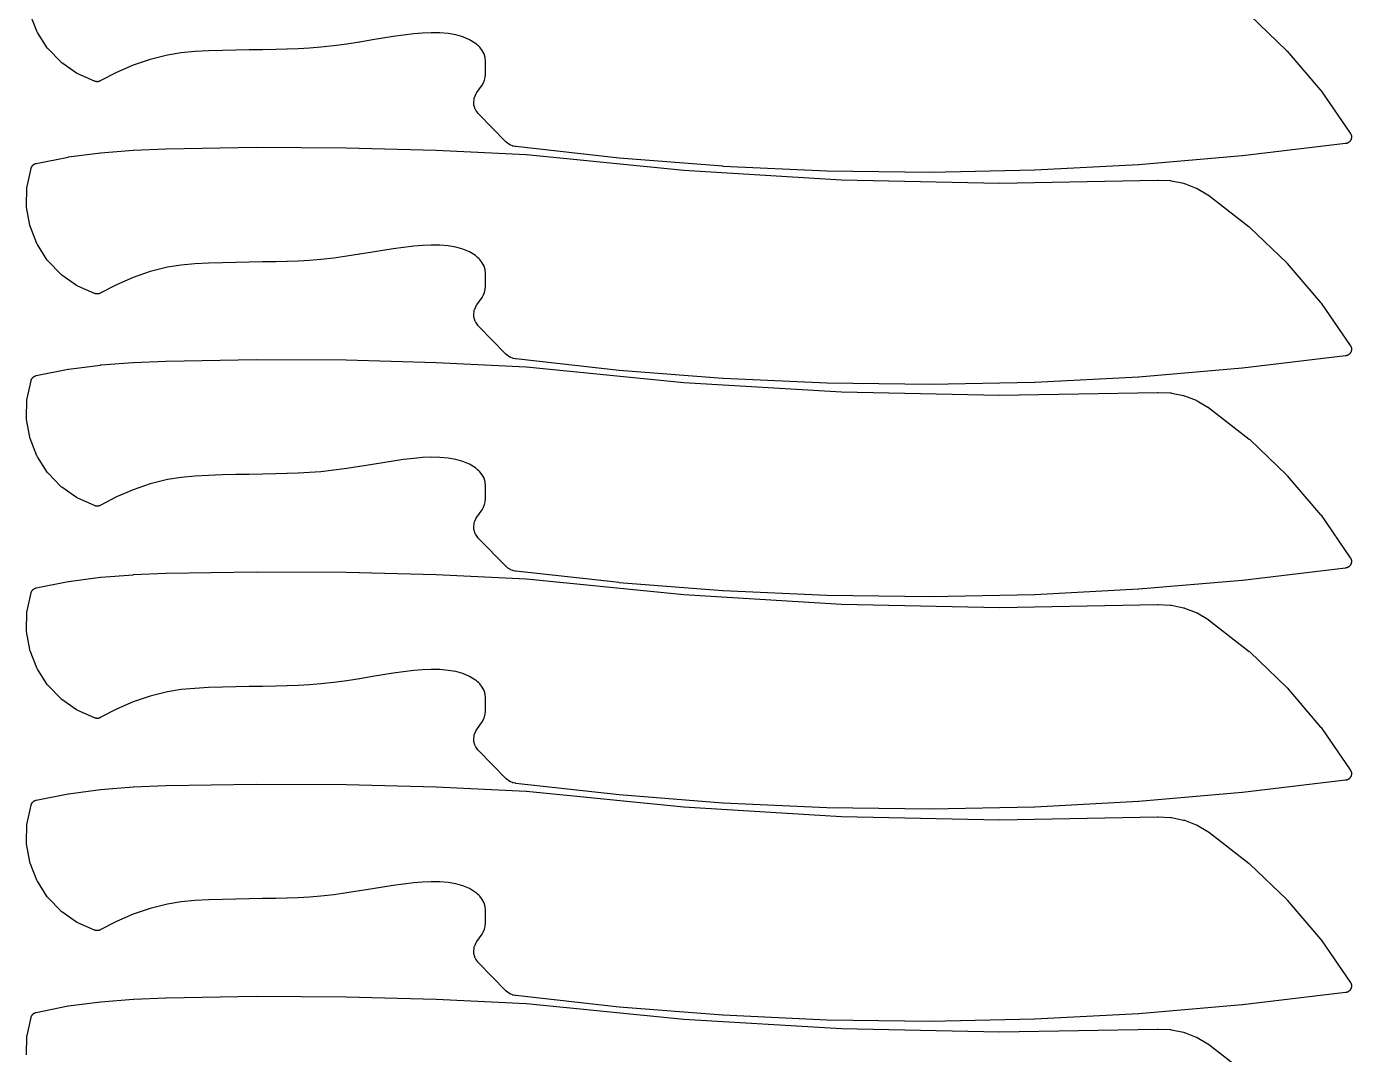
# Model space of a CAD drawing. Header units: metres. Extents: x 0 to 3000, y 0 to 1240.
# Drawn here: x 798.9 to 1198.3, y 310 to 620 of the extents above; entities that cross this region are included whole.
import ezdxf

# ---------------------------------------------------------------- set-up
doc = ezdxf.new("R2010")
doc.units = ezdxf.units.M

msp = doc.modelspace()

# ---------------------------------------------------------------- linework, layer by layer
at = {"color": 1}
for points in [[(1167.58, 623.41), (1178.77, 612.7), (1178.91, 612.55), (1188.96, 600.76), (1189.08, 600.6), (1197.91, 587.82), (1197.96, 587.74), (1198.01, 587.66), (1198.01, 587.65), (1198.01, 587.65), (1198.06, 587.57), (1198.1, 587.48), (1198.1, 587.48), (1198.1, 587.47), (1198.13, 587.39), (1198.17, 587.3), (1198.17, 587.29), (1198.17, 587.29), (1198.19, 587.2), (1198.22, 587.11), (1198.22, 587.1), (1198.22, 587.1), (1198.24, 587.01), (1198.25, 586.92), (1198.25, 586.91), (1198.25, 586.91), (1198.26, 586.81), (1198.26, 586.72), (1198.26, 586.71), (1198.26, 586.71), (1198.26, 586.62), (1198.26, 586.52), (1198.26, 586.52), (1198.26, 586.51), (1198.25, 586.42), (1198.23, 586.33), (1198.23, 586.32), (1198.23, 586.32), (1198.21, 586.23), (1198.19, 586.14), (1198.19, 586.13), (1198.19, 586.13), (1198.16, 586.04), (1198.13, 585.95), (1198.13, 585.95), (1198.12, 585.94), (1198.09, 585.86), (1198.05, 585.77), (1198.05, 585.77), (1198.04, 585.76), (1198, 585.68), (1197.95, 585.6), (1197.95, 585.6), (1197.94, 585.59), (1197.89, 585.52), (1197.84, 585.44), (1197.83, 585.44), (1197.83, 585.43), (1197.77, 585.36), (1197.71, 585.29), (1197.7, 585.29), (1197.7, 585.29), (1197.63, 585.22), (1197.57, 585.16), (1197.56, 585.16), (1197.56, 585.15), (1197.48, 585.1), (1197.41, 585.04), (1197.41, 585.04), (1197.4, 585.03), (1197.32, 584.98), (1197.24, 584.93), (1197.24, 584.93), (1197.23, 584.93), (1197.15, 584.89), (1197.07, 584.85), (1197.06, 584.85), (1197.06, 584.84), (1196.97, 584.81), (1196.88, 584.78), (1196.88, 584.78), (1196.87, 584.77), (1196.78, 584.75), (1196.7, 584.73), (1196.69, 584.72), (1196.69, 584.72), (1196.59, 584.71), (1196.5, 584.69), (1165.39, 580.98), (1165.33, 580.98), (1134.14, 578.29), (1134.08, 578.29), (1102.83, 576.63), (1102.77, 576.63), (1071.5, 576), (1071.43, 576), (1040.16, 576.4), (1040.09, 576.4), (1008.84, 577.82), (1008.77, 577.83), (977.57, 580.28), (977.5, 580.29), (946.37, 583.77), (946.37, 583.77), (946.36, 583.77), (946.27, 583.78), (946.17, 583.8), (946.17, 583.8), (946.17, 583.8), (945.68, 583.9), (945.52, 583.94), (945.36, 584), (944.9, 584.18), (944.75, 584.25), (944.6, 584.33), (944.18, 584.59), (944.04, 584.68), (943.91, 584.78), (943.53, 585.11), (943.47, 585.17), (943.41, 585.22), (935.13, 593.65), (935.08, 593.71), (935.02, 593.76), (935.02, 593.76), (935.01, 593.78), (935, 593.79), (934.95, 593.86), (934.91, 593.92), (934.31, 594.79), (934.22, 594.94), (934.14, 595.1), (934.07, 595.26), (934.02, 595.43), (933.77, 596.42), (933.72, 596.64), (933.71, 596.87), (933.71, 597.1), (933.81, 598.12), (933.83, 598.29), (933.87, 598.47), (933.93, 598.63), (933.99, 598.79), (934.44, 599.75), (934.48, 599.82), (934.52, 599.89), (934.53, 599.9), (934.54, 599.92), (934.58, 599.99), (934.62, 600.05), (936.2, 602.27), (936.67, 603.05), (936.99, 603.83), (937.18, 604.65), (937.25, 605.56), (937.25, 609.43), (937.13, 610.68), (936.81, 611.77), (936.28, 612.78), (935.52, 613.75), (935.24, 614.03), (934.89, 614.35), (934.54, 614.65), (934.23, 614.9), (932.41, 616.02), (930.43, 616.85), (928.28, 617.45), (926.04, 617.84), (923.47, 618.06), (920.9, 618.09), (918.3, 617.98), (915.68, 617.75), (912.56, 617.39), (909.44, 616.96), (906.31, 616.47), (903.17, 615.96), (899.33, 615.32), (899.32, 615.32), (895.47, 614.71), (895.44, 614.71), (891.59, 614.17), (891.54, 614.17), (887.67, 613.74), (887.61, 613.73), (884.25, 613.47), (884.2, 613.46), (880.84, 613.28), (880.8, 613.28), (877.43, 613.16), (877.41, 613.16), (874.04, 613.08), (874.03, 613.08), (870.02, 613), (870.02, 613), (866.02, 612.93), (862.02, 612.86), (858.02, 612.77), (853.8, 612.65), (849.62, 612.42), (845.49, 612.02), (841.45, 611.38), (836.2, 610.08), (831.06, 608.3), (826.05, 606.12), (821.15, 603.58), (821.14, 603.57), (821.14, 603.57), (821.05, 603.53), (820.97, 603.5), (820.96, 603.49), (820.96, 603.49), (820.87, 603.46), (820.78, 603.43), (820.78, 603.43), (820.77, 603.43), (820.68, 603.41), (820.59, 603.39), (820.58, 603.39), (820.58, 603.38), (820.49, 603.37), (820.4, 603.36), (820.39, 603.36), (820.38, 603.36), (820.29, 603.36), (820.2, 603.35), (820.19, 603.35), (820.19, 603.35), (820.1, 603.36), (820, 603.37), (820, 603.37), (819.99, 603.37), (819.9, 603.38), (819.81, 603.4), (819.8, 603.4), (819.8, 603.4), (819.71, 603.42), (819.62, 603.45), (819.62, 603.45), (819.61, 603.45), (819.52, 603.48), (819.44, 603.51), (819.43, 603.52), (819.43, 603.52), (814.35, 605.73), (814.18, 605.82), (814.01, 605.92), (809.51, 609.05), (809.35, 609.17), (809.21, 609.31), (805.41, 613.26), (805.28, 613.41), (805.16, 613.57), (802.18, 618.23), (802.08, 618.4), (802, 618.58), (799.99, 623.74)], [(798.91, 309.91), (799.03, 315.39), (799.05, 315.59), (799.08, 315.78), (800.29, 321.18), (800.31, 321.26), (800.32, 321.33), (800.33, 321.35), (800.34, 321.37), (800.36, 321.44), (800.39, 321.51), (800.4, 321.53), (800.41, 321.56), (800.44, 321.62), (800.47, 321.69), (800.49, 321.71), (800.5, 321.73), (800.54, 321.79), (800.57, 321.86), (800.59, 321.88), (800.6, 321.9), (800.65, 321.96), (800.69, 322.02), (800.71, 322.03), (800.72, 322.05), (800.77, 322.11), (800.82, 322.16), (800.84, 322.18), (800.86, 322.2), (800.91, 322.24), (800.97, 322.29), (800.99, 322.31), (801.01, 322.32), (801.07, 322.37), (801.13, 322.41), (801.15, 322.42), (801.17, 322.44), (801.23, 322.47), (801.29, 322.51), (801.32, 322.52), (801.34, 322.53), (801.4, 322.56), (801.47, 322.6), (801.49, 322.6), (801.52, 322.61), (801.59, 322.64), (801.66, 322.66), (801.68, 322.67), (801.7, 322.68), (801.77, 322.69), (801.85, 322.71), (811.44, 324.63), (811.58, 324.65), (821.24, 325.92), (821.34, 325.93), (831.07, 326.69), (831.15, 326.7), (840.94, 327.1), (840.97, 327.1), (840.99, 327.1), (868.09, 327.57), (868.13, 327.57), (895.24, 327.44), (895.28, 327.44), (922.37, 326.72), (922.41, 326.72), (949.49, 325.41), (949.54, 325.41), (949.59, 325.41), (997.03, 320.67), (1044.56, 317.8), (1092.17, 316.8), (1139.83, 317.67), (1139.89, 317.67), (1139.95, 317.67), (1143.69, 317.51), (1143.86, 317.49), (1144.02, 317.47), (1147.65, 316.71), (1147.81, 316.67), (1147.96, 316.62), (1151.43, 315.28), (1151.58, 315.21), (1151.73, 315.14), (1154.96, 313.25), (1154.98, 313.23), (1155.01, 313.21), (1155.07, 313.17), (1155.12, 313.14), (1155.15, 313.12), (1155.17, 313.1), (1167.42, 303.55)]]:
    msp.add_lwpolyline(points, dxfattribs=at)
for points in [[(935.02, 529.76), (935.01, 529.78), (935, 529.79), (934.95, 529.86), (934.91, 529.92), (934.31, 530.79), (934.22, 530.94), (934.14, 531.1), (934.07, 531.26), (934.02, 531.43), (933.77, 532.42), (933.72, 532.64), (933.71, 532.87), (933.71, 533.1), (933.81, 534.12), (933.83, 534.29), (933.87, 534.47), (933.93, 534.63), (933.99, 534.79), (934.44, 535.75), (934.48, 535.82), (934.52, 535.89), (934.53, 535.9), (934.54, 535.92), (934.58, 535.99), (934.62, 536.05), (936.2, 538.27), (936.67, 539.05), (936.99, 539.83), (937.18, 540.65), (937.25, 541.56), (937.25, 545.43), (937.13, 546.68), (936.81, 547.77), (936.28, 548.78), (935.52, 549.75), (935.24, 550.03), (934.89, 550.35), (934.54, 550.65), (934.23, 550.9), (932.41, 552.02), (930.43, 552.85), (928.28, 553.45), (926.04, 553.84), (923.47, 554.06), (920.9, 554.09), (918.3, 553.98), (915.68, 553.75), (912.56, 553.39), (909.44, 552.96), (906.31, 552.47), (903.17, 551.96), (899.33, 551.32), (899.32, 551.32), (895.47, 550.71), (895.44, 550.71), (891.59, 550.17), (891.54, 550.17), (887.67, 549.74), (887.61, 549.73), (884.25, 549.47), (884.2, 549.46), (880.84, 549.28), (880.8, 549.28), (877.43, 549.16), (877.41, 549.16), (874.04, 549.08), (874.03, 549.08), (870.02, 549), (870.02, 549), (866.02, 548.93), (862.02, 548.86), (858.02, 548.77), (853.8, 548.65), (849.62, 548.42), (845.49, 548.02), (841.45, 547.38), (836.2, 546.08), (831.06, 544.3), (826.05, 542.12), (821.15, 539.58), (821.14, 539.57), (821.14, 539.57), (821.05, 539.53), (820.97, 539.5), (820.96, 539.49), (820.96, 539.49), (820.87, 539.46), (820.78, 539.43), (820.78, 539.43), (820.77, 539.43), (820.68, 539.41), (820.59, 539.39), (820.58, 539.39), (820.58, 539.38), (820.49, 539.37), (820.4, 539.36), (820.39, 539.36), (820.38, 539.36), (820.29, 539.36), (820.2, 539.35), (820.19, 539.35), (820.19, 539.35), (820.1, 539.36), (820, 539.37), (820, 539.37), (819.99, 539.37), (819.9, 539.38), (819.81, 539.4), (819.8, 539.4), (819.8, 539.4), (819.71, 539.42), (819.62, 539.45), (819.62, 539.45), (819.61, 539.45), (819.52, 539.48), (819.44, 539.51), (819.43, 539.52), (819.43, 539.52), (814.35, 541.73), (814.18, 541.82), (814.01, 541.92), (809.51, 545.05), (809.35, 545.17), (809.21, 545.31), (805.41, 549.26), (805.28, 549.41), (805.16, 549.57), (802.18, 554.23), (802.08, 554.4), (802, 554.58), (799.99, 559.74), (799.93, 559.93), (799.89, 560.12), (798.94, 565.52), (798.91, 565.71), (798.91, 565.91), (799.03, 571.39), (799.05, 571.59), (799.08, 571.78), (800.29, 577.18), (800.31, 577.26), (800.32, 577.33), (800.33, 577.35), (800.34, 577.37), (800.36, 577.44), (800.39, 577.51), (800.4, 577.53), (800.41, 577.56), (800.44, 577.62), (800.47, 577.69), (800.49, 577.71), (800.5, 577.73), (800.54, 577.79), (800.57, 577.86), (800.59, 577.88), (800.6, 577.9), (800.65, 577.96), (800.69, 578.02), (800.71, 578.03), (800.72, 578.05), (800.77, 578.11), (800.82, 578.16), (800.84, 578.18), (800.86, 578.2), (800.91, 578.24), (800.97, 578.29), (800.99, 578.31), (801.01, 578.32), (801.07, 578.37), (801.13, 578.41), (801.15, 578.42), (801.17, 578.44), (801.23, 578.47), (801.29, 578.51), (801.32, 578.52), (801.34, 578.53), (801.4, 578.56), (801.47, 578.6), (801.49, 578.6), (801.52, 578.61), (801.59, 578.64), (801.66, 578.66), (801.68, 578.67), (801.7, 578.68), (801.77, 578.69), (801.85, 578.71), (811.44, 580.63), (811.58, 580.65), (821.24, 581.92), (821.34, 581.93), (831.07, 582.69), (831.15, 582.7), (840.94, 583.1), (840.97, 583.1), (840.99, 583.1), (868.09, 583.57), (868.13, 583.57), (895.24, 583.44), (895.28, 583.44), (922.37, 582.72), (922.41, 582.72), (949.49, 581.41), (949.54, 581.41), (949.59, 581.41), (997.03, 576.67), (1044.56, 573.8), (1092.17, 572.8), (1139.83, 573.67), (1139.89, 573.67), (1139.95, 573.67), (1143.69, 573.51), (1143.86, 573.49), (1144.02, 573.47), (1147.65, 572.71), (1147.81, 572.67), (1147.96, 572.62), (1151.43, 571.28), (1151.58, 571.21), (1151.73, 571.14), (1154.96, 569.25), (1154.98, 569.23), (1155.01, 569.21), (1155.07, 569.17), (1155.12, 569.14), (1155.15, 569.12), (1155.17, 569.1), (1167.42, 559.55), (1167.58, 559.41), (1178.77, 548.7), (1178.91, 548.55), (1188.96, 536.76), (1189.08, 536.6), (1197.91, 523.82), (1197.96, 523.74), (1198.01, 523.66), (1198.01, 523.65), (1198.01, 523.65), (1198.06, 523.57), (1198.1, 523.48), (1198.1, 523.48), (1198.1, 523.47), (1198.13, 523.39), (1198.17, 523.3), (1198.17, 523.29), (1198.17, 523.29), (1198.19, 523.2), (1198.22, 523.11), (1198.22, 523.1), (1198.22, 523.1), (1198.24, 523.01), (1198.25, 522.92), (1198.25, 522.91), (1198.25, 522.91), (1198.26, 522.81), (1198.26, 522.72), (1198.26, 522.71), (1198.26, 522.71), (1198.26, 522.62), (1198.26, 522.52), (1198.26, 522.52), (1198.26, 522.51), (1198.25, 522.42), (1198.23, 522.33), (1198.23, 522.32), (1198.23, 522.32), (1198.21, 522.23), (1198.19, 522.14), (1198.19, 522.13), (1198.19, 522.13), (1198.16, 522.04), (1198.13, 521.95), (1198.13, 521.95), (1198.12, 521.94), (1198.09, 521.86), (1198.05, 521.77), (1198.05, 521.77), (1198.04, 521.76), (1198, 521.68), (1197.95, 521.6), (1197.95, 521.6), (1197.94, 521.59), (1197.89, 521.52), (1197.84, 521.44), (1197.83, 521.44), (1197.83, 521.43), (1197.77, 521.36), (1197.71, 521.29), (1197.7, 521.29), (1197.7, 521.29), (1197.63, 521.22), (1197.57, 521.16), (1197.56, 521.16), (1197.56, 521.15), (1197.48, 521.1), (1197.41, 521.04), (1197.41, 521.04), (1197.4, 521.03), (1197.32, 520.98), (1197.24, 520.93), (1197.24, 520.93), (1197.23, 520.93), (1197.15, 520.89), (1197.07, 520.85), (1197.06, 520.85), (1197.06, 520.84), (1196.97, 520.81), (1196.88, 520.78), (1196.88, 520.78), (1196.87, 520.77), (1196.78, 520.75), (1196.7, 520.73), (1196.69, 520.72), (1196.69, 520.72), (1196.59, 520.71), (1196.5, 520.69), (1165.39, 516.98), (1165.33, 516.98), (1134.14, 514.29), (1134.08, 514.29), (1102.83, 512.63), (1102.77, 512.63), (1071.5, 512), (1071.43, 512), (1040.16, 512.4), (1040.09, 512.4), (1008.84, 513.82), (1008.77, 513.83), (977.57, 516.28), (977.5, 516.29), (946.37, 519.77), (946.37, 519.77), (946.36, 519.77), (946.27, 519.78), (946.17, 519.8), (946.17, 519.8), (946.17, 519.8), (945.68, 519.9), (945.52, 519.94), (945.36, 520), (944.9, 520.18), (944.75, 520.25), (944.6, 520.33), (944.18, 520.59), (944.04, 520.68), (943.91, 520.78), (943.53, 521.11), (943.47, 521.17), (943.41, 521.22), (935.13, 529.65), (935.08, 529.71), (935.02, 529.76)], [(935.02, 465.76), (935.01, 465.78), (935, 465.79), (934.95, 465.86), (934.91, 465.92), (934.31, 466.79), (934.22, 466.94), (934.14, 467.1), (934.07, 467.26), (934.02, 467.43), (933.77, 468.42), (933.72, 468.64), (933.71, 468.87), (933.71, 469.1), (933.81, 470.12), (933.83, 470.29), (933.87, 470.47), (933.93, 470.63), (933.99, 470.79), (934.44, 471.75), (934.48, 471.82), (934.52, 471.89), (934.53, 471.9), (934.54, 471.92), (934.58, 471.99), (934.62, 472.05), (936.2, 474.27), (936.67, 475.05), (936.99, 475.83), (937.18, 476.65), (937.25, 477.56), (937.25, 481.43), (937.13, 482.68), (936.81, 483.77), (936.28, 484.78), (935.52, 485.75), (935.24, 486.03), (934.89, 486.35), (934.54, 486.65), (934.23, 486.9), (932.41, 488.02), (930.43, 488.85), (928.28, 489.45), (926.04, 489.84), (923.47, 490.06), (920.9, 490.09), (918.3, 489.98), (915.68, 489.75), (912.56, 489.39), (909.44, 488.96), (906.31, 488.47), (903.17, 487.96), (899.33, 487.32), (899.32, 487.32), (895.47, 486.71), (895.44, 486.71), (891.59, 486.17), (891.54, 486.17), (887.67, 485.74), (887.61, 485.73), (884.25, 485.47), (884.2, 485.46), (880.84, 485.28), (880.8, 485.28), (877.43, 485.16), (877.41, 485.16), (874.04, 485.08), (874.03, 485.08), (870.02, 485), (870.02, 485), (866.02, 484.93), (862.02, 484.86), (858.02, 484.77), (853.8, 484.65), (849.62, 484.42), (845.49, 484.02), (841.45, 483.38), (836.2, 482.08), (831.06, 480.3), (826.05, 478.12), (821.15, 475.58), (821.14, 475.57), (821.14, 475.57), (821.05, 475.53), (820.97, 475.5), (820.96, 475.49), (820.96, 475.49), (820.87, 475.46), (820.78, 475.43), (820.78, 475.43), (820.77, 475.43), (820.68, 475.41), (820.59, 475.39), (820.58, 475.39), (820.58, 475.38), (820.49, 475.37), (820.4, 475.36), (820.39, 475.36), (820.38, 475.36), (820.29, 475.36), (820.2, 475.35), (820.19, 475.35), (820.19, 475.35), (820.1, 475.36), (820, 475.37), (820, 475.37), (819.99, 475.37), (819.9, 475.38), (819.81, 475.4), (819.8, 475.4), (819.8, 475.4), (819.71, 475.42), (819.62, 475.45), (819.62, 475.45), (819.61, 475.45), (819.52, 475.48), (819.44, 475.51), (819.43, 475.52), (819.43, 475.52), (814.35, 477.73), (814.18, 477.82), (814.01, 477.92), (809.51, 481.05), (809.35, 481.17), (809.21, 481.31), (805.41, 485.26), (805.28, 485.41), (805.16, 485.57), (802.18, 490.23), (802.08, 490.4), (802, 490.58), (799.99, 495.74), (799.93, 495.93), (799.89, 496.12), (798.94, 501.52), (798.91, 501.71), (798.91, 501.91), (799.03, 507.39), (799.05, 507.59), (799.08, 507.78), (800.29, 513.18), (800.31, 513.26), (800.32, 513.33), (800.33, 513.35), (800.34, 513.37), (800.36, 513.44), (800.39, 513.51), (800.4, 513.53), (800.41, 513.56), (800.44, 513.62), (800.47, 513.69), (800.49, 513.71), (800.5, 513.73), (800.54, 513.79), (800.57, 513.86), (800.59, 513.88), (800.6, 513.9), (800.65, 513.96), (800.69, 514.02), (800.71, 514.03), (800.72, 514.05), (800.77, 514.11), (800.82, 514.16), (800.84, 514.18), (800.86, 514.2), (800.91, 514.24), (800.97, 514.29), (800.99, 514.31), (801.01, 514.32), (801.07, 514.37), (801.13, 514.41), (801.15, 514.42), (801.17, 514.44), (801.23, 514.47), (801.29, 514.51), (801.32, 514.52), (801.34, 514.53), (801.4, 514.56), (801.47, 514.6), (801.49, 514.6), (801.52, 514.61), (801.59, 514.64), (801.66, 514.66), (801.68, 514.67), (801.7, 514.68), (801.77, 514.69), (801.85, 514.71), (811.44, 516.63), (811.58, 516.65), (821.24, 517.92), (821.34, 517.93), (831.07, 518.69), (831.15, 518.7), (840.94, 519.1), (840.97, 519.1), (840.99, 519.1), (868.09, 519.57), (868.13, 519.57), (895.24, 519.44), (895.28, 519.44), (922.37, 518.72), (922.41, 518.72), (949.49, 517.41), (949.54, 517.41), (949.59, 517.41), (997.03, 512.67), (1044.56, 509.8), (1092.17, 508.8), (1139.83, 509.67), (1139.89, 509.67), (1139.95, 509.67), (1143.69, 509.51), (1143.86, 509.49), (1144.02, 509.47), (1147.65, 508.71), (1147.81, 508.67), (1147.96, 508.62), (1151.43, 507.28), (1151.58, 507.21), (1151.73, 507.14), (1154.96, 505.25), (1154.98, 505.23), (1155.01, 505.21), (1155.07, 505.17), (1155.12, 505.14), (1155.15, 505.12), (1155.17, 505.1), (1167.42, 495.55), (1167.58, 495.41), (1178.77, 484.7), (1178.91, 484.55), (1188.96, 472.76), (1189.08, 472.6), (1197.91, 459.82), (1197.96, 459.74), (1198.01, 459.66), (1198.01, 459.65), (1198.01, 459.65), (1198.06, 459.57), (1198.1, 459.48), (1198.1, 459.48), (1198.1, 459.47), (1198.13, 459.39), (1198.17, 459.3), (1198.17, 459.29), (1198.17, 459.29), (1198.19, 459.2), (1198.22, 459.11), (1198.22, 459.1), (1198.22, 459.1), (1198.24, 459.01), (1198.25, 458.92), (1198.25, 458.91), (1198.25, 458.91), (1198.26, 458.81), (1198.26, 458.72), (1198.26, 458.71), (1198.26, 458.71), (1198.26, 458.62), (1198.26, 458.52), (1198.26, 458.52), (1198.26, 458.51), (1198.25, 458.42), (1198.23, 458.33), (1198.23, 458.32), (1198.23, 458.32), (1198.21, 458.23), (1198.19, 458.14), (1198.19, 458.13), (1198.19, 458.13), (1198.16, 458.04), (1198.13, 457.95), (1198.13, 457.95), (1198.12, 457.94), (1198.09, 457.86), (1198.05, 457.77), (1198.05, 457.77), (1198.04, 457.76), (1198, 457.68), (1197.95, 457.6), (1197.95, 457.6), (1197.94, 457.59), (1197.89, 457.52), (1197.84, 457.44), (1197.83, 457.44), (1197.83, 457.43), (1197.77, 457.36), (1197.71, 457.29), (1197.7, 457.29), (1197.7, 457.29), (1197.63, 457.22), (1197.57, 457.16), (1197.56, 457.16), (1197.56, 457.15), (1197.48, 457.1), (1197.41, 457.04), (1197.41, 457.04), (1197.4, 457.03), (1197.32, 456.98), (1197.24, 456.93), (1197.24, 456.93), (1197.23, 456.93), (1197.15, 456.89), (1197.07, 456.85), (1197.06, 456.85), (1197.06, 456.84), (1196.97, 456.81), (1196.88, 456.78), (1196.88, 456.78), (1196.87, 456.77), (1196.78, 456.75), (1196.7, 456.73), (1196.69, 456.72), (1196.69, 456.72), (1196.59, 456.71), (1196.5, 456.69), (1165.39, 452.98), (1165.33, 452.98), (1134.14, 450.29), (1134.08, 450.29), (1102.83, 448.63), (1102.77, 448.63), (1071.5, 448), (1071.43, 448), (1040.16, 448.4), (1040.09, 448.4), (1008.84, 449.82), (1008.77, 449.83), (977.57, 452.28), (977.5, 452.29), (946.37, 455.77), (946.37, 455.77), (946.36, 455.77), (946.27, 455.78), (946.17, 455.8), (946.17, 455.8), (946.17, 455.8), (945.68, 455.9), (945.52, 455.94), (945.36, 456), (944.9, 456.18), (944.75, 456.25), (944.6, 456.33), (944.18, 456.59), (944.04, 456.68), (943.91, 456.78), (943.53, 457.11), (943.47, 457.17), (943.41, 457.22), (935.13, 465.65), (935.08, 465.71), (935.02, 465.76)], [(935.02, 401.76), (935.01, 401.78), (935, 401.79), (934.95, 401.86), (934.91, 401.92), (934.31, 402.79), (934.22, 402.94), (934.14, 403.1), (934.07, 403.26), (934.02, 403.43), (933.77, 404.42), (933.72, 404.64), (933.71, 404.87), (933.71, 405.1), (933.81, 406.12), (933.83, 406.29), (933.87, 406.47), (933.93, 406.63), (933.99, 406.79), (934.44, 407.75), (934.48, 407.82), (934.52, 407.89), (934.53, 407.9), (934.54, 407.92), (934.58, 407.99), (934.62, 408.05), (936.2, 410.27), (936.67, 411.05), (936.99, 411.83), (937.18, 412.65), (937.25, 413.56), (937.25, 417.43), (937.13, 418.68), (936.81, 419.77), (936.28, 420.78), (935.52, 421.75), (935.24, 422.03), (934.89, 422.35), (934.54, 422.65), (934.23, 422.9), (932.41, 424.02), (930.43, 424.85), (928.28, 425.45), (926.04, 425.84), (923.47, 426.06), (920.9, 426.09), (918.3, 425.98), (915.68, 425.75), (912.56, 425.39), (909.44, 424.96), (906.31, 424.47), (903.17, 423.96), (899.33, 423.32), (899.32, 423.32), (895.47, 422.71), (895.44, 422.71), (891.59, 422.17), (891.54, 422.17), (887.67, 421.74), (887.61, 421.73), (884.25, 421.47), (884.2, 421.46), (880.84, 421.28), (880.8, 421.28), (877.43, 421.16), (877.41, 421.16), (874.04, 421.08), (874.03, 421.08), (870.02, 421), (870.02, 421), (866.02, 420.93), (862.02, 420.86), (858.02, 420.77), (853.8, 420.65), (849.62, 420.42), (845.49, 420.02), (841.45, 419.38), (836.2, 418.08), (831.06, 416.3), (826.05, 414.12), (821.15, 411.58), (821.14, 411.57), (821.14, 411.57), (821.05, 411.53), (820.97, 411.5), (820.96, 411.49), (820.96, 411.49), (820.87, 411.46), (820.78, 411.43), (820.78, 411.43), (820.77, 411.43), (820.68, 411.41), (820.59, 411.39), (820.58, 411.39), (820.58, 411.38), (820.49, 411.37), (820.4, 411.36), (820.39, 411.36), (820.38, 411.36), (820.29, 411.36), (820.2, 411.35), (820.19, 411.35), (820.19, 411.35), (820.1, 411.36), (820, 411.37), (820, 411.37), (819.99, 411.37), (819.9, 411.38), (819.81, 411.4), (819.8, 411.4), (819.8, 411.4), (819.71, 411.42), (819.62, 411.45), (819.62, 411.45), (819.61, 411.45), (819.52, 411.48), (819.44, 411.51), (819.43, 411.52), (819.43, 411.52), (814.35, 413.73), (814.18, 413.82), (814.01, 413.92), (809.51, 417.05), (809.35, 417.17), (809.21, 417.31), (805.41, 421.26), (805.28, 421.41), (805.16, 421.57), (802.18, 426.23), (802.08, 426.4), (802, 426.58), (799.99, 431.74), (799.93, 431.93), (799.89, 432.12), (798.94, 437.52), (798.91, 437.71), (798.91, 437.91), (799.03, 443.39), (799.05, 443.59), (799.08, 443.78), (800.29, 449.18), (800.31, 449.26), (800.32, 449.33), (800.33, 449.35), (800.34, 449.37), (800.36, 449.44), (800.39, 449.51), (800.4, 449.53), (800.41, 449.56), (800.44, 449.62), (800.47, 449.69), (800.49, 449.71), (800.5, 449.73), (800.54, 449.79), (800.57, 449.86), (800.59, 449.88), (800.6, 449.9), (800.65, 449.96), (800.69, 450.02), (800.71, 450.03), (800.72, 450.05), (800.77, 450.11), (800.82, 450.16), (800.84, 450.18), (800.86, 450.2), (800.91, 450.24), (800.97, 450.29), (800.99, 450.31), (801.01, 450.32), (801.07, 450.37), (801.13, 450.41), (801.15, 450.42), (801.17, 450.44), (801.23, 450.47), (801.29, 450.51), (801.32, 450.52), (801.34, 450.53), (801.4, 450.56), (801.47, 450.6), (801.49, 450.6), (801.52, 450.61), (801.59, 450.64), (801.66, 450.66), (801.68, 450.67), (801.7, 450.68), (801.77, 450.69), (801.85, 450.71), (811.44, 452.63), (811.58, 452.65), (821.24, 453.92), (821.34, 453.93), (831.07, 454.69), (831.15, 454.7), (840.94, 455.1), (840.97, 455.1), (840.99, 455.1), (868.09, 455.57), (868.13, 455.57), (895.24, 455.44), (895.28, 455.44), (922.37, 454.72), (922.41, 454.72), (949.49, 453.41), (949.54, 453.41), (949.59, 453.41), (997.03, 448.67), (1044.56, 445.8), (1092.17, 444.8), (1139.83, 445.67), (1139.89, 445.67), (1139.95, 445.67), (1143.69, 445.51), (1143.86, 445.49), (1144.02, 445.47), (1147.65, 444.71), (1147.81, 444.67), (1147.96, 444.62), (1151.43, 443.28), (1151.58, 443.21), (1151.73, 443.14), (1154.96, 441.25), (1154.98, 441.23), (1155.01, 441.21), (1155.07, 441.17), (1155.12, 441.14), (1155.15, 441.12), (1155.17, 441.1), (1167.42, 431.55), (1167.58, 431.41), (1178.77, 420.7), (1178.91, 420.55), (1188.96, 408.76), (1189.08, 408.6), (1197.91, 395.82), (1197.96, 395.74), (1198.01, 395.66), (1198.01, 395.65), (1198.01, 395.65), (1198.06, 395.57), (1198.1, 395.48), (1198.1, 395.48), (1198.1, 395.47), (1198.13, 395.39), (1198.17, 395.3), (1198.17, 395.29), (1198.17, 395.29), (1198.19, 395.2), (1198.22, 395.11), (1198.22, 395.1), (1198.22, 395.1), (1198.24, 395.01), (1198.25, 394.92), (1198.25, 394.91), (1198.25, 394.91), (1198.26, 394.81), (1198.26, 394.72), (1198.26, 394.71), (1198.26, 394.71), (1198.26, 394.62), (1198.26, 394.52), (1198.26, 394.52), (1198.26, 394.51), (1198.25, 394.42), (1198.23, 394.33), (1198.23, 394.32), (1198.23, 394.32), (1198.21, 394.23), (1198.19, 394.14), (1198.19, 394.13), (1198.19, 394.13), (1198.16, 394.04), (1198.13, 393.95), (1198.13, 393.95), (1198.12, 393.94), (1198.09, 393.86), (1198.05, 393.77), (1198.05, 393.77), (1198.04, 393.76), (1198, 393.68), (1197.95, 393.6), (1197.95, 393.6), (1197.94, 393.59), (1197.89, 393.52), (1197.84, 393.44), (1197.83, 393.44), (1197.83, 393.43), (1197.77, 393.36), (1197.71, 393.29), (1197.7, 393.29), (1197.7, 393.29), (1197.63, 393.22), (1197.57, 393.16), (1197.56, 393.16), (1197.56, 393.15), (1197.48, 393.1), (1197.41, 393.04), (1197.41, 393.04), (1197.4, 393.03), (1197.32, 392.98), (1197.24, 392.93), (1197.24, 392.93), (1197.23, 392.93), (1197.15, 392.89), (1197.07, 392.85), (1197.06, 392.85), (1197.06, 392.84), (1196.97, 392.81), (1196.88, 392.78), (1196.88, 392.78), (1196.87, 392.77), (1196.78, 392.75), (1196.7, 392.73), (1196.69, 392.72), (1196.69, 392.72), (1196.59, 392.71), (1196.5, 392.69), (1165.39, 388.98), (1165.33, 388.98), (1134.14, 386.29), (1134.08, 386.29), (1102.83, 384.63), (1102.77, 384.63), (1071.5, 384), (1071.43, 384), (1040.16, 384.4), (1040.09, 384.4), (1008.84, 385.82), (1008.77, 385.83), (977.57, 388.28), (977.5, 388.29), (946.37, 391.77), (946.37, 391.77), (946.36, 391.77), (946.27, 391.78), (946.17, 391.8), (946.17, 391.8), (946.17, 391.8), (945.68, 391.9), (945.52, 391.94), (945.36, 392), (944.9, 392.18), (944.75, 392.25), (944.6, 392.33), (944.18, 392.59), (944.04, 392.68), (943.91, 392.78), (943.53, 393.11), (943.47, 393.17), (943.41, 393.22), (935.13, 401.65), (935.08, 401.71), (935.02, 401.76)], [(935.02, 337.76), (935.01, 337.78), (935, 337.79), (934.95, 337.86), (934.91, 337.92), (934.31, 338.79), (934.22, 338.94), (934.14, 339.1), (934.07, 339.26), (934.02, 339.43), (933.77, 340.42), (933.72, 340.64), (933.71, 340.87), (933.71, 341.1), (933.81, 342.12), (933.83, 342.29), (933.87, 342.47), (933.93, 342.63), (933.99, 342.79), (934.44, 343.75), (934.48, 343.82), (934.52, 343.89), (934.53, 343.9), (934.54, 343.92), (934.58, 343.99), (934.62, 344.05), (936.2, 346.27), (936.67, 347.05), (936.99, 347.83), (937.18, 348.65), (937.25, 349.56), (937.25, 353.43), (937.13, 354.68), (936.81, 355.77), (936.28, 356.78), (935.52, 357.75), (935.24, 358.03), (934.89, 358.35), (934.54, 358.65), (934.23, 358.9), (932.41, 360.02), (930.43, 360.85), (928.28, 361.45), (926.04, 361.84), (923.47, 362.06), (920.9, 362.09), (918.3, 361.98), (915.68, 361.75), (912.56, 361.39), (909.44, 360.96), (906.31, 360.47), (903.17, 359.96), (899.33, 359.32), (899.32, 359.32), (895.47, 358.71), (895.44, 358.71), (891.59, 358.17), (891.54, 358.17), (887.67, 357.74), (887.61, 357.73), (884.25, 357.47), (884.2, 357.46), (880.84, 357.28), (880.8, 357.28), (877.43, 357.16), (877.41, 357.16), (874.04, 357.08), (874.03, 357.08), (870.02, 357), (870.02, 357), (866.02, 356.93), (862.02, 356.86), (858.02, 356.77), (853.8, 356.65), (849.62, 356.42), (845.49, 356.02), (841.45, 355.38), (836.2, 354.08), (831.06, 352.3), (826.05, 350.12), (821.15, 347.58), (821.14, 347.57), (821.14, 347.57), (821.05, 347.53), (820.97, 347.5), (820.96, 347.49), (820.96, 347.49), (820.87, 347.46), (820.78, 347.43), (820.78, 347.43), (820.77, 347.43), (820.68, 347.41), (820.59, 347.39), (820.58, 347.39), (820.58, 347.38), (820.49, 347.37), (820.4, 347.36), (820.39, 347.36), (820.38, 347.36), (820.29, 347.36), (820.2, 347.35), (820.19, 347.35), (820.19, 347.35), (820.1, 347.36), (820, 347.37), (820, 347.37), (819.99, 347.37), (819.9, 347.38), (819.81, 347.4), (819.8, 347.4), (819.8, 347.4), (819.71, 347.42), (819.62, 347.45), (819.62, 347.45), (819.61, 347.45), (819.52, 347.48), (819.44, 347.51), (819.43, 347.52), (819.43, 347.52), (814.35, 349.73), (814.18, 349.82), (814.01, 349.92), (809.51, 353.05), (809.35, 353.17), (809.21, 353.31), (805.41, 357.26), (805.28, 357.41), (805.16, 357.57), (802.18, 362.23), (802.08, 362.4), (802, 362.58), (799.99, 367.74), (799.93, 367.93), (799.89, 368.12), (798.94, 373.52), (798.91, 373.71), (798.91, 373.91), (799.03, 379.39), (799.05, 379.59), (799.08, 379.78), (800.29, 385.18), (800.31, 385.26), (800.32, 385.33), (800.33, 385.35), (800.34, 385.37), (800.36, 385.44), (800.39, 385.51), (800.4, 385.53), (800.41, 385.56), (800.44, 385.62), (800.47, 385.69), (800.49, 385.71), (800.5, 385.73), (800.54, 385.79), (800.57, 385.86), (800.59, 385.88), (800.6, 385.9), (800.65, 385.96), (800.69, 386.02), (800.71, 386.03), (800.72, 386.05), (800.77, 386.11), (800.82, 386.16), (800.84, 386.18), (800.86, 386.2), (800.91, 386.24), (800.97, 386.29), (800.99, 386.31), (801.01, 386.32), (801.07, 386.37), (801.13, 386.41), (801.15, 386.42), (801.17, 386.44), (801.23, 386.47), (801.29, 386.51), (801.32, 386.52), (801.34, 386.53), (801.4, 386.56), (801.47, 386.6), (801.49, 386.6), (801.52, 386.61), (801.59, 386.64), (801.66, 386.66), (801.68, 386.67), (801.7, 386.68), (801.77, 386.69), (801.85, 386.71), (811.44, 388.63), (811.58, 388.65), (821.24, 389.92), (821.34, 389.93), (831.07, 390.69), (831.15, 390.7), (840.94, 391.1), (840.97, 391.1), (840.99, 391.1), (868.09, 391.57), (868.13, 391.57), (895.24, 391.44), (895.28, 391.44), (922.37, 390.72), (922.41, 390.72), (949.49, 389.41), (949.54, 389.41), (949.59, 389.41), (997.03, 384.67), (1044.56, 381.8), (1092.17, 380.8), (1139.83, 381.67), (1139.89, 381.67), (1139.95, 381.67), (1143.69, 381.51), (1143.86, 381.49), (1144.02, 381.47), (1147.65, 380.71), (1147.81, 380.67), (1147.96, 380.62), (1151.43, 379.28), (1151.58, 379.21), (1151.73, 379.14), (1154.96, 377.25), (1154.98, 377.23), (1155.01, 377.21), (1155.07, 377.17), (1155.12, 377.14), (1155.15, 377.12), (1155.17, 377.1), (1167.42, 367.55), (1167.58, 367.41), (1178.77, 356.7), (1178.91, 356.55), (1188.96, 344.76), (1189.08, 344.6), (1197.91, 331.82), (1197.96, 331.74), (1198.01, 331.66), (1198.01, 331.65), (1198.01, 331.65), (1198.06, 331.57), (1198.1, 331.48), (1198.1, 331.48), (1198.1, 331.47), (1198.13, 331.39), (1198.17, 331.3), (1198.17, 331.29), (1198.17, 331.29), (1198.19, 331.2), (1198.22, 331.11), (1198.22, 331.1), (1198.22, 331.1), (1198.24, 331.01), (1198.25, 330.92), (1198.25, 330.91), (1198.25, 330.91), (1198.26, 330.81), (1198.26, 330.72), (1198.26, 330.71), (1198.26, 330.71), (1198.26, 330.62), (1198.26, 330.52), (1198.26, 330.52), (1198.26, 330.51), (1198.25, 330.42), (1198.23, 330.33), (1198.23, 330.32), (1198.23, 330.32), (1198.21, 330.23), (1198.19, 330.14), (1198.19, 330.13), (1198.19, 330.13), (1198.16, 330.04), (1198.13, 329.95), (1198.13, 329.95), (1198.12, 329.94), (1198.09, 329.86), (1198.05, 329.77), (1198.05, 329.77), (1198.04, 329.76), (1198, 329.68), (1197.95, 329.6), (1197.95, 329.6), (1197.94, 329.59), (1197.89, 329.52), (1197.84, 329.44), (1197.83, 329.44), (1197.83, 329.43), (1197.77, 329.36), (1197.71, 329.29), (1197.7, 329.29), (1197.7, 329.29), (1197.63, 329.22), (1197.57, 329.16), (1197.56, 329.16), (1197.56, 329.15), (1197.48, 329.1), (1197.41, 329.04), (1197.41, 329.04), (1197.4, 329.03), (1197.32, 328.98), (1197.24, 328.93), (1197.24, 328.93), (1197.23, 328.93), (1197.15, 328.89), (1197.07, 328.85), (1197.06, 328.85), (1197.06, 328.84), (1196.97, 328.81), (1196.88, 328.78), (1196.88, 328.78), (1196.87, 328.77), (1196.78, 328.75), (1196.7, 328.73), (1196.69, 328.72), (1196.69, 328.72), (1196.59, 328.71), (1196.5, 328.69), (1165.39, 324.98), (1165.33, 324.98), (1134.14, 322.29), (1134.08, 322.29), (1102.83, 320.63), (1102.77, 320.63), (1071.5, 320), (1071.43, 320), (1040.16, 320.4), (1040.09, 320.4), (1008.84, 321.82), (1008.77, 321.83), (977.57, 324.28), (977.5, 324.29), (946.37, 327.77), (946.37, 327.77), (946.36, 327.77), (946.27, 327.78), (946.17, 327.8), (946.17, 327.8), (946.17, 327.8), (945.68, 327.9), (945.52, 327.94), (945.36, 328), (944.9, 328.18), (944.75, 328.25), (944.6, 328.33), (944.18, 328.59), (944.04, 328.68), (943.91, 328.78), (943.53, 329.11), (943.47, 329.17), (943.41, 329.22), (935.13, 337.65), (935.08, 337.71), (935.02, 337.76)]]:
    msp.add_lwpolyline(points, close=True, dxfattribs=at)

doc.saveas('drawing.dxf')
